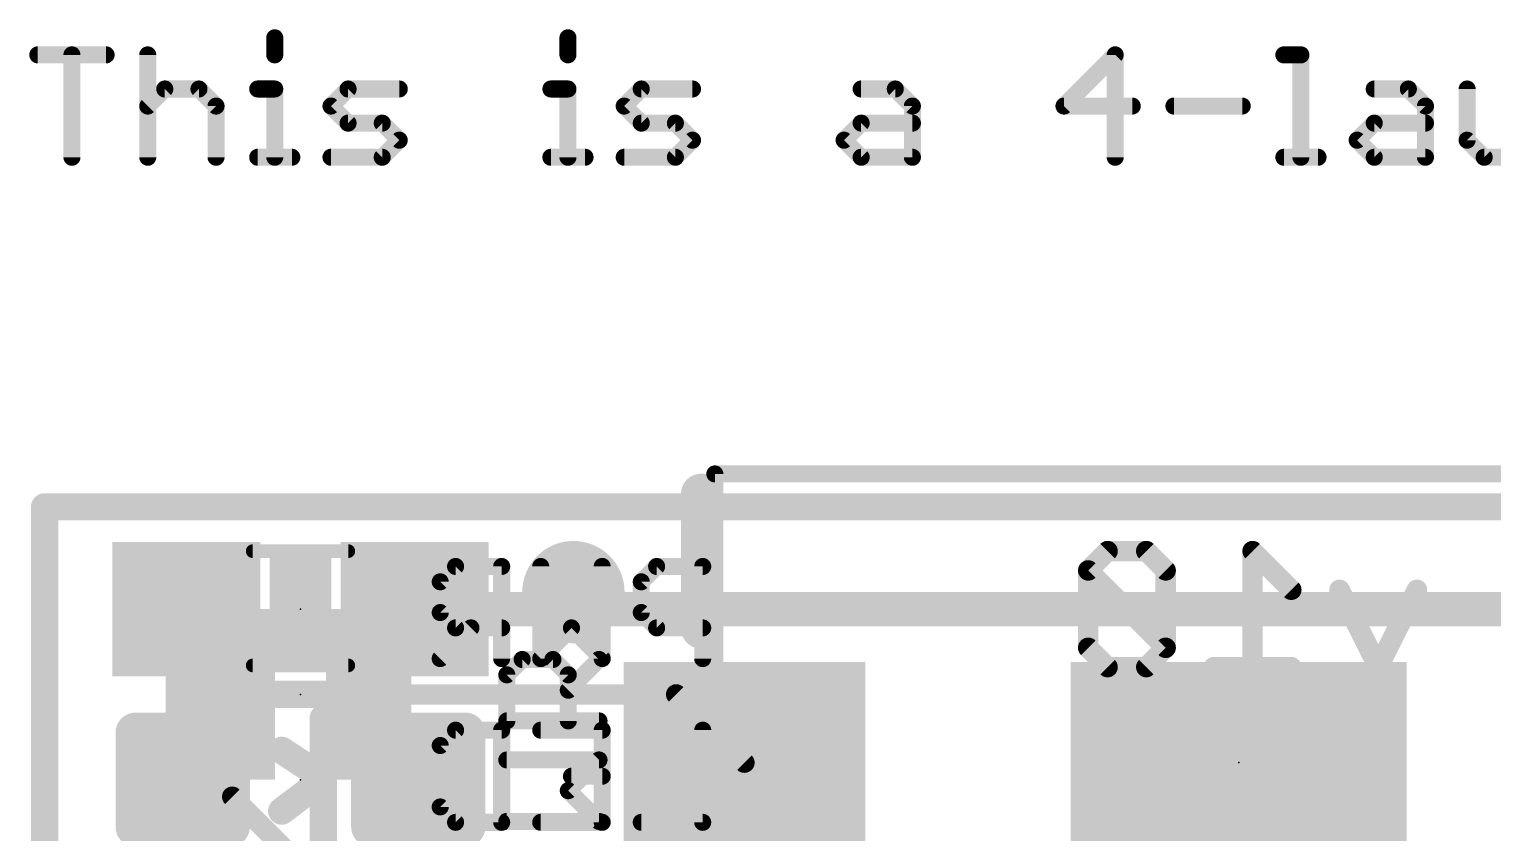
# Model space of a CAD drawing. Extents: x -33 to 74, y -20 to 37.
# Drawn here: x -0.11 to 10.78, y 30.59 to 36.58 of the extents above; entities that cross this region are included whole.
import ezdxf

# ---------------------------------------------------------------- set-up
doc = ezdxf.new("R2010")
doc.units = 0
for name, color, linetype in [('1', 12, 'CONTINUOUS'), ('16', 132, 'CONTINUOUS'), ('18', 110, 'CONTINUOUS'), ('20', 53, 'CONTINUOUS'), ('21', 41, 'CONTINUOUS'), ('22', 40, 'CONTINUOUS'), ('23', 53, 'CONTINUOUS'), ('24', 53, 'CONTINUOUS'), ('49', 253, 'CONTINUOUS'), ('51', 53, 'CONTINUOUS')]:
    doc.layers.add(name, color=color, linetype=linetype)

# ---------------------------------------------------------------- blocks, each defined once
blk = doc.blocks.new('RECT160000X160000R30')
at = {"const_width": 0.15}
blk.add_lwpolyline([(0.425, -0.35), (0.425, 0.35, 0.4142), (0.35, 0.425), (-0.35, 0.425, 0.4142), (-0.425, 0.35), (-0.425, -0.35, 0.4142), (-0.35, -0.425), (0.35, -0.425, 0.4142)], format="xyb", close=True, dxfattribs=at)
blk.add_solid([(-0.3754, -0.3754), (0.3754, -0.3754), (-0.3754, 0.3754), (0.3754, 0.3754)])
blk = doc.blocks.new('RECT')
blk.add_solid([(-0.5, -0.5), (0.5, -0.5), (-0.5, 0.5), (0.5, 0.5)])
blk = doc.blocks.new('ROUNDV')
at = {"const_width": 0.5}
blk.add_lwpolyline([(0, -0.25, 1), (0, 0.25, 1), (0, -0.25)], format="xyb", dxfattribs=at)

msp = doc.modelspace()

# ---------------------------------------------------------------- linework, layer by layer
at = {"layer": '1'}
for points, const_width in [([(3.81, 32.258), (3.937, 32.385)], 0.254), ([(4.064, 32.258), (3.937, 32.385)], 0.254), ([(1.028, 32.231), (1.055, 32.258)], 0.254), ([(2.755, 32.258), (3.81, 32.258)], 0.254), ([(15.025, 32.258), (4.064, 32.258)], 0.254), ([(1.028, 30.988), (1.028, 32.231)], 0.254), ([(5.083, 30.988), (5.21, 31.115)], 0.254), ([(5.21, 31.115), (5.21, 28.578)], 0.254), ([(2.782, 30.988), (2.782, 29.984)], 0.1524)]:
    msp.add_lwpolyline(points, dxfattribs=dict(at, const_width=const_width))
for points, const_width in [([(3.9819, 32.4299, 1), (3.8921, 32.3401)], 0.127), ([(3.9819, 32.3401, 1), (3.8921, 32.4299)], 0.127), ([(1.0999, 32.2131, 1), (1.0101, 32.3029)], 0.127), ([(2.755, 32.3215, 1), (2.755, 32.1945)], 0.127), ([(3.7651, 32.3029, 1), (3.8549, 32.2131)], 0.127), ([(3.81, 32.1945, 1), (3.81, 32.3215)], 0.127), ([(4.064, 32.3215, 1), (4.064, 32.1945)], 0.127), ([(4.0191, 32.2131, 1), (4.1089, 32.3029)], 0.127), ([(1.0915, 32.231, 1), (0.9645, 32.231)], 0.127), ([(0.9831, 32.2759, 1), (1.0729, 32.1861)], 0.127), ([(5.2735, 31.115, 1), (5.1465, 31.115)], 0.127), ([(5.2549, 31.0701, 1), (5.1651, 31.1599)], 0.127), ([(2.8201, 30.988, 1), (2.7439, 30.988)], 0.0762), ([(5.0381, 31.0329, 1), (5.1279, 30.9431)], 0.127), ([(0.9645, 30.988, 1), (1.0915, 30.988)], 0.127)]:
    msp.add_lwpolyline(points, format="xyb", dxfattribs=dict(at, const_width=const_width))
at = {"layer": '16'}
for points, const_width in [([(7.9139, 32.6905), (7.7698, 32.5465)], 0.1524), ([(8.202, 32.6905), (7.9139, 32.6905)], 0.1524), ([(8.346, 32.5465), (8.202, 32.6905)], 0.1524), ([(9.2816, 32.4024), (8.9934, 32.6905)], 0.1524), ([(8.9934, 32.6905), (8.9934, 31.8262)], 0.1524), ([(7.7698, 32.5465), (7.7698, 31.9703)], 0.1524), ([(8.346, 31.9703), (7.7698, 32.5465)], 0.1524), ([(8.346, 31.9703), (8.346, 32.5465)], 0.1524), ([(9.929, 31.8262), (9.6409, 32.4024)], 0.1524), ([(10.2171, 32.4024), (9.929, 31.8262)], 0.1524), ([(7.7698, 31.9703), (7.9139, 31.8262)], 0.1524), ([(8.202, 31.8262), (8.346, 31.9703)], 0.1524), ([(7.9139, 31.8262), (8.202, 31.8262)], 0.1524), ([(9.2816, 31.8262), (8.7053, 31.8262)], 0.1524), ([(2.286, 31.623), (1.524, 31.623)], 0.2032), ([(1.397, 31.623), (1.397, 30.861)], 0.1524), ([(2.413, 31.623), (4.702, 31.623)], 0.1524), ([(4.702, 31.623), (5.21, 31.115)], 0.1524), ([(2.413, 29.845), (1.397, 30.861)], 0.1524)]:
    msp.add_lwpolyline(points, dxfattribs=dict(at, const_width=const_width))
for points, const_width in [([(7.9139, 32.7286, 1), (7.9139, 32.6524)], 0.0762), ([(7.9408, 32.6636, 1), (7.8869, 32.7175)], 0.0762), ([(8.2289, 32.7175, 1), (8.175, 32.6636)], 0.0762), ([(8.202, 32.6524, 1), (8.202, 32.7286)], 0.0762), ([(9.0204, 32.7175, 1), (8.9665, 32.6636)], 0.0762), ([(9.0315, 32.6905, 1), (8.9553, 32.6905)], 0.0762), ([(7.8079, 32.5465, 1), (7.7317, 32.5465)], 0.0762), ([(7.7968, 32.5734, 1), (7.7429, 32.5195)], 0.0762), ([(7.7429, 32.5734, 1), (7.7968, 32.5195)], 0.0762), ([(8.3841, 32.5465, 1), (8.3079, 32.5465)], 0.0762), ([(8.3191, 32.5195, 1), (8.373, 32.5734)], 0.0762), ([(9.6749, 32.4195, 1), (9.6068, 32.3854)], 0.0762), ([(10.2512, 32.3854, 1), (10.183, 32.4195)], 0.0762), ([(9.2546, 32.3755, 1), (9.3085, 32.4294)], 0.0762), ([(7.7968, 31.9972, 1), (7.7429, 31.9433)], 0.0762), ([(8.373, 31.9433, 1), (8.3191, 31.9972)], 0.0762), ([(8.3191, 31.9433, 1), (8.373, 31.9972)], 0.0762), ([(7.7317, 31.9703, 1), (7.8079, 31.9703)], 0.0762), ([(8.3079, 31.9703, 1), (8.3841, 31.9703)], 0.0762), ([(7.9139, 31.8643, 1), (7.9139, 31.7881)], 0.0762), ([(7.8869, 31.7993, 1), (7.9408, 31.8531)], 0.0762), ([(8.175, 31.8531, 1), (8.2289, 31.7993)], 0.0762), ([(8.202, 31.7881, 1), (8.202, 31.8643)], 0.0762), ([(8.7053, 31.8643, 1), (8.7053, 31.7881)], 0.0762), ([(8.9553, 31.8262, 1), (9.0315, 31.8262)], 0.0762), ([(9.2816, 31.7881, 1), (9.2816, 31.8643)], 0.0762), ([(9.8949, 31.8432, 1), (9.963, 31.8092)], 0.0762), ([(9.8949, 31.8092, 1), (9.963, 31.8432)], 0.0762), ([(1.524, 31.6738, 1), (1.524, 31.5722)], 0.1016), ([(2.286, 31.5722, 1), (2.286, 31.6738)], 0.1016), ([(1.4351, 31.623, 1), (1.3589, 31.623)], 0.0762), ([(2.413, 31.6611, 1), (2.413, 31.5849)], 0.0762), ([(4.7289, 31.6499, 1), (4.6751, 31.5961)], 0.0762), ([(4.702, 31.5849, 1), (4.702, 31.6611)], 0.0762), ([(5.1831, 31.0881, 1), (5.2369, 31.1419)], 0.0762), ([(1.3589, 30.861, 1), (1.4351, 30.861)], 0.0762), ([(1.4239, 30.8879, 1), (1.3701, 30.8341)], 0.0762)]:
    msp.add_lwpolyline(points, format="xyb", dxfattribs=dict(at, const_width=const_width))
at = {"layer": '20', "const_width": 0.2032}
for points in [[(0, 0), (0, 33.02)], [(0, 33.02), (17.78, 33.02)]]:
    msp.add_lwpolyline(points, dxfattribs=at)
at = {"layer": '20', "const_width": 0.1016}
for points in [[(0.0508, 33.02, 1), (-0.0508, 33.02)], [(0, 33.0708, 1), (0, 32.9692)]]:
    msp.add_lwpolyline(points, format="xyb", dxfattribs=at)
at = {"layer": '21'}
for points, const_width in [([(4.89, 32.115), (4.89, 33.115)], 0.3048), ([(3.4411, 31.7689), (3.5555, 31.8833)], 0.127), ([(3.5555, 31.8833), (3.7843, 31.8833)], 0.127), ([(3.7843, 31.8833), (3.8987, 31.7689)], 0.127), ([(3.8987, 31.6545), (4.1275, 31.8833)], 0.127), ([(3.4411, 31.4257), (3.4411, 31.7689)], 0.127), ([(3.8987, 31.7689), (3.8987, 31.4257)], 0.127), ([(2.075, 31.448), (2.075, 30.988)], 0.2032), ([(4.1275, 31.4257), (3.4411, 31.4257)], 0.127), ([(2.0596, 31.0134), (1.765, 31.2064)], 0.2032), ([(4.1275, 31.1349), (3.4411, 31.1349)], 0.127), ([(3.8987, 30.9061), (4.1275, 31.1349)], 0.127), ([(2.075, 30.988), (1.765, 30.7542)], 0.2032), ([(2.075, 30.528), (2.075, 30.988)], 0.2032), ([(4.1275, 30.6773), (3.8987, 30.9061)], 0.127), ([(3.4411, 30.6773), (4.1275, 30.6773)], 0.127)]:
    msp.add_lwpolyline(points, dxfattribs=dict(at, const_width=const_width))
for points, const_width in [([(4.9662, 33.115, 1), (4.8138, 33.115)], 0.1524), ([(4.8138, 32.115, 1), (4.9662, 32.115)], 0.1524), ([(3.5555, 31.915, 1), (3.5555, 31.8515)], 0.0635), ([(3.578, 31.8608, 1), (3.5331, 31.9057)], 0.0635), ([(3.8068, 31.9057, 1), (3.7619, 31.8608)], 0.0635), ([(3.7843, 31.8515, 1), (3.7843, 31.915)], 0.0635), ([(4.15, 31.8608, 1), (4.105, 31.9057)], 0.0635), ([(3.4729, 31.7689, 1), (3.4094, 31.7689)], 0.0635), ([(3.4187, 31.7913, 1), (3.4636, 31.7464)], 0.0635), ([(3.9305, 31.7689, 1), (3.867, 31.7689)], 0.0635), ([(3.8763, 31.7464, 1), (3.9212, 31.7913)], 0.0635), ([(3.8763, 31.677, 1), (3.9212, 31.632)], 0.0635), ([(2.1258, 31.448, 1), (2.0242, 31.448)], 0.1016), ([(3.4411, 31.4575, 1), (3.4411, 31.394)], 0.0635), ([(4.1275, 31.394, 1), (4.1275, 31.4575)], 0.0635), ([(3.4094, 31.4257, 1), (3.4729, 31.4257)], 0.0635), ([(3.867, 31.4257, 1), (3.9305, 31.4257)], 0.0635), ([(1.7928, 31.2489, 1), (1.7372, 31.1639)], 0.1016), ([(3.4411, 31.1666, 1), (3.4411, 31.1031)], 0.0635), ([(4.15, 31.1124, 1), (4.105, 31.1573)], 0.0635), ([(4.1275, 31.1031, 1), (4.1275, 31.1666)], 0.0635), ([(2.1258, 30.988, 1), (2.0242, 30.988)], 0.1016), ([(2.0318, 30.9709, 1), (2.0874, 31.0559)], 0.1016), ([(2.1056, 30.9474, 1), (2.0444, 31.0286)], 0.1016), ([(2.0242, 30.988, 1), (2.1258, 30.988)], 0.1016), ([(3.9212, 30.9285, 1), (3.8763, 30.8836)], 0.0635), ([(3.8763, 30.9285, 1), (3.9212, 30.8836)], 0.0635), ([(1.7344, 30.7948, 1), (1.7956, 30.7136)], 0.1016), ([(3.4411, 30.709, 1), (3.4411, 30.6455)], 0.0635), ([(4.105, 30.6548, 1), (4.15, 30.6997)], 0.0635), ([(4.1275, 30.6455, 1), (4.1275, 30.709)], 0.0635)]:
    msp.add_lwpolyline(points, format="xyb", dxfattribs=dict(at, const_width=const_width))
at = {"layer": '22', "const_width": 0.127}
for points in [[(3.0595, 32.5761), (2.9451, 32.4617)], [(3.4027, 32.5761), (3.0595, 32.5761)], [(3.4027, 31.8897), (3.4027, 32.5761)], [(3.6935, 31.8897), (3.6935, 32.5761)], [(4.1511, 32.5761), (4.1511, 31.8897)], [(4.5564, 32.5761), (4.442, 32.4617)], [(4.8995, 32.5761), (4.5564, 32.5761)], [(4.8995, 31.8897), (4.8995, 32.5761)], [(2.9451, 32.4617), (2.9451, 32.2329)], [(4.442, 32.4617), (4.442, 32.2329)], [(2.9451, 32.2329), (3.0595, 32.1185)], [(4.442, 32.2329), (4.5564, 32.1185)], [(3.1739, 32.1185), (2.9451, 31.8897)], [(3.0595, 32.1185), (3.4027, 32.1185)], [(3.9223, 32.1185), (3.6935, 31.8897)], [(4.1511, 31.8897), (3.9223, 32.1185)], [(4.5564, 32.1185), (4.8995, 32.1185)], [(2.9451, 31.2425), (3.0595, 31.3569)], [(3.0595, 31.3569), (3.4027, 31.3569)], [(3.4027, 31.3569), (3.4027, 30.6705)], [(3.6935, 31.3569), (4.1511, 31.3569)], [(4.1511, 31.3569), (4.1511, 30.6705)], [(4.8995, 31.3569), (4.8995, 30.6705)], [(2.9451, 30.7849), (2.9451, 31.2425)], [(4.1511, 31.0137), (3.9223, 31.0137)], [(3.0595, 30.6705), (2.9451, 30.7849)], [(3.4027, 30.6705), (3.0595, 30.6705)], [(4.1511, 30.6705), (3.6935, 30.6705)], [(4.8995, 30.6705), (4.442, 30.6705)]]:
    msp.add_lwpolyline(points, dxfattribs=at)
at = {"layer": '22', "const_width": 0.0635}
for points in [[(3.0595, 32.6078, 1), (3.0595, 32.5443)], [(3.082, 32.5536, 1), (3.0371, 32.5985)], [(3.4345, 32.5761, 1), (3.371, 32.5761)], [(3.4027, 32.5443, 1), (3.4027, 32.6078)], [(3.7253, 32.5761, 1), (3.6618, 32.5761)], [(4.1829, 32.5761, 1), (4.1194, 32.5761)], [(4.5564, 32.6078, 1), (4.5564, 32.5443)], [(4.5788, 32.5536, 1), (4.5339, 32.5985)], [(4.9313, 32.5761, 1), (4.8678, 32.5761)], [(4.8995, 32.5443, 1), (4.8995, 32.6078)], [(2.9769, 32.4617, 1), (2.9134, 32.4617)], [(2.9227, 32.4841, 1), (2.9676, 32.4392)], [(4.4737, 32.4617, 1), (4.4102, 32.4617)], [(4.4195, 32.4841, 1), (4.4644, 32.4392)], [(2.9676, 32.2553, 1), (2.9227, 32.2104)], [(2.9134, 32.2329, 1), (2.9769, 32.2329)], [(4.4102, 32.2329, 1), (4.4737, 32.2329)], [(4.4644, 32.2553, 1), (4.4195, 32.2104)], [(3.0595, 32.1502, 1), (3.0595, 32.0867)], [(3.0371, 32.096, 1), (3.082, 32.1409)], [(3.1964, 32.096, 1), (3.1515, 32.1409)], [(3.4027, 32.0867, 1), (3.4027, 32.1502)], [(3.9448, 32.1409, 1), (3.8999, 32.096)], [(3.9448, 32.096, 1), (3.8999, 32.1409)], [(4.5564, 32.1502, 1), (4.5564, 32.0867)], [(4.5339, 32.096, 1), (4.5788, 32.1409)], [(4.8995, 32.0867, 1), (4.8995, 32.1502)], [(2.9227, 31.9122, 1), (2.9676, 31.8672)], [(3.6711, 31.9122, 1), (3.716, 31.8672)], [(4.1287, 31.8672, 1), (4.1736, 31.9122)], [(3.371, 31.8897, 1), (3.4345, 31.8897)], [(3.6618, 31.8897, 1), (3.7253, 31.8897)], [(4.1194, 31.8897, 1), (4.1829, 31.8897)], [(4.8678, 31.8897, 1), (4.9313, 31.8897)], [(3.0595, 31.3886, 1), (3.0595, 31.3251)], [(3.082, 31.3344, 1), (3.0371, 31.3793)], [(3.4345, 31.3569, 1), (3.371, 31.3569)], [(3.4027, 31.3251, 1), (3.4027, 31.3886)], [(3.6935, 31.3886, 1), (3.6935, 31.3251)], [(4.1829, 31.3569, 1), (4.1194, 31.3569)], [(4.1511, 31.3251, 1), (4.1511, 31.3886)], [(4.9313, 31.3569, 1), (4.8678, 31.3569)], [(2.9769, 31.2425, 1), (2.9134, 31.2425)], [(2.9227, 31.2649, 1), (2.9676, 31.22)], [(3.9223, 31.0454, 1), (3.9223, 30.9819)], [(4.1511, 30.9819, 1), (4.1511, 31.0454)], [(2.9676, 30.8073, 1), (2.9227, 30.7624)], [(2.9134, 30.7849, 1), (2.9769, 30.7849)], [(3.0595, 30.7022, 1), (3.0595, 30.6388)], [(3.4027, 30.6388, 1), (3.4027, 30.7022)], [(3.6935, 30.7022, 1), (3.6935, 30.6388)], [(4.1511, 30.6388, 1), (4.1511, 30.7022)], [(4.442, 30.7022, 1), (4.442, 30.6388)], [(4.8995, 30.6388, 1), (4.8995, 30.7022)], [(3.0371, 30.648, 1), (3.082, 30.693)], [(3.371, 30.6705, 1), (3.4345, 30.6705)], [(4.1194, 30.6705, 1), (4.1829, 30.6705)], [(4.8678, 30.6705, 1), (4.9313, 30.6705)]]:
    msp.add_lwpolyline(points, format="xyb", dxfattribs=at)
at = {"layer": '23'}
for p in [(1.905, 32.258), (8.89, 31.115), (1.905, 30.988)]:
    msp.add_point(p, dxfattribs=at)
at = {"layer": '24'}
msp.add_point((1.905, 31.623), dxfattribs=at)
at = {"layer": '49', "const_width": 0.0635}
for points in [[(4.99, 33.2968, 1), (4.99, 33.2332)], [(5.0217, 33.265, 1), (4.9583, 33.265)]]:
    msp.add_lwpolyline(points, format="xyb", dxfattribs=at)
at = {"layer": '49', "const_width": 0.127}
for points in [[(12.79, 33.265), (4.99, 33.265)], [(4.99, 28.265), (4.99, 33.265)]]:
    msp.add_lwpolyline(points, dxfattribs=at)
at = {"layer": '51'}
for points, const_width in [([(1.7134, 36.5133), (1.7134, 36.3862)], 0.127), ([(3.8963, 36.5133), (3.8963, 36.3862)], 0.127), ([(-0.0509, 36.3862), (0.4576, 36.3862)], 0.127), ([(0.2033, 35.6235), (0.2033, 36.3862)], 0.127), ([(0.7677, 36.3862), (0.7677, 35.6235)], 0.127), ([(7.9705, 36.3862), (7.5892, 36.0048)], 0.127), ([(7.9705, 35.6235), (7.9705, 36.3862)], 0.127), ([(9.2263, 36.3862), (9.3535, 36.3862)], 0.127), ([(9.3535, 36.3862), (9.3535, 35.6235)], 0.127), ([(0.7677, 36.0048), (0.8948, 36.1319)], 0.127), ([(0.8948, 36.1319), (1.149, 36.1319)], 0.127), ([(1.149, 36.1319), (1.2761, 36.0048)], 0.127), ([(1.5863, 36.1319), (1.7134, 36.1319)], 0.127), ([(1.7134, 36.1319), (1.7134, 35.6235)], 0.127), ([(2.132, 36.0048), (2.2591, 36.1319)], 0.127), ([(2.2591, 36.1319), (2.6404, 36.1319)], 0.127), ([(3.7692, 36.1319), (3.8963, 36.1319)], 0.127), ([(3.8963, 36.1319), (3.8963, 35.6235)], 0.127), ([(4.3149, 36.0048), (4.442, 36.1319)], 0.127), ([(4.442, 36.1319), (4.8233, 36.1319)], 0.127), ([(6.0791, 36.1319), (6.3334, 36.1319)], 0.127), ([(6.3334, 36.1319), (6.4605, 36.0048)], 0.127), ([(9.8992, 36.1319), (10.1534, 36.1319)], 0.127), ([(10.1534, 36.1319), (10.2805, 36.0048)], 0.127), ([(10.5906, 36.1319), (10.5906, 35.7506)], 0.127), ([(1.2761, 36.0048), (1.2761, 35.6235)], 0.127), ([(2.2591, 35.8777), (2.132, 36.0048)], 0.127), ([(4.442, 35.8777), (4.3149, 36.0048)], 0.127), ([(6.4605, 36.0048), (6.4605, 35.6235)], 0.127), ([(7.5892, 36.0048), (8.0976, 36.0048)], 0.127), ([(8.4078, 36.0048), (8.9162, 36.0048)], 0.127), ([(10.2805, 36.0048), (10.2805, 35.6235)], 0.127), ([(2.5133, 35.8777), (2.2591, 35.8777)], 0.127), ([(2.6404, 35.7506), (2.5133, 35.8777)], 0.127), ([(4.6962, 35.8777), (4.442, 35.8777)], 0.127), ([(4.8233, 35.7506), (4.6962, 35.8777)], 0.127), ([(5.952, 35.7506), (6.0791, 35.8777)], 0.127), ([(6.0791, 35.8777), (6.4605, 35.8777)], 0.127), ([(9.7721, 35.7506), (9.8992, 35.8777)], 0.127), ([(9.8992, 35.8777), (10.2805, 35.8777)], 0.127), ([(2.5133, 35.6235), (2.6404, 35.7506)], 0.127), ([(4.6962, 35.6235), (4.8233, 35.7506)], 0.127), ([(6.0791, 35.6235), (5.952, 35.7506)], 0.127), ([(9.8992, 35.6235), (9.7721, 35.7506)], 0.127), ([(10.5906, 35.7506), (10.7177, 35.6235)], 0.127), ([(1.5863, 35.6235), (1.8405, 35.6235)], 0.127), ([(2.132, 35.6235), (2.5133, 35.6235)], 0.127), ([(3.7692, 35.6235), (4.0234, 35.6235)], 0.127), ([(4.3149, 35.6235), (4.6962, 35.6235)], 0.127), ([(6.4605, 35.6235), (6.0791, 35.6235)], 0.127), ([(9.2263, 35.6235), (9.4806, 35.6235)], 0.127), ([(10.2805, 35.6235), (9.8992, 35.6235)], 0.127), ([(10.7177, 35.6235), (11.0991, 35.6235)], 0.127), ([(1.549, 32.69), (2.261, 32.69)], 0.1016), ([(1.549, 31.839), (2.261, 31.839)], 0.1016)]:
    msp.add_lwpolyline(points, dxfattribs=dict(at, const_width=const_width))
for points, const_width in [([(1.7451, 36.5133, 1), (1.6816, 36.5133)], 0.0635), ([(3.928, 36.5133, 1), (3.8645, 36.5133)], 0.0635), ([(-0.0509, 36.4179, 1), (-0.0509, 36.3544)], 0.0635), ([(0.2351, 36.3862, 1), (0.1716, 36.3862)], 0.0635), ([(0.4576, 36.3544, 1), (0.4576, 36.4179)], 0.0635), ([(0.7995, 36.3862, 1), (0.736, 36.3862)], 0.0635), ([(1.6816, 36.3862, 1), (1.7451, 36.3862)], 0.0635), ([(3.8645, 36.3862, 1), (3.928, 36.3862)], 0.0635), ([(8.0023, 36.3862, 1), (7.9388, 36.3862)], 0.0635), ([(7.993, 36.3637, 1), (7.9481, 36.4086)], 0.0635), ([(9.2263, 36.4179, 1), (9.2263, 36.3544)], 0.0635), ([(9.3852, 36.3862, 1), (9.3217, 36.3862)], 0.0635), ([(9.3535, 36.3544, 1), (9.3535, 36.4179)], 0.0635), ([(0.8948, 36.1637, 1), (0.8948, 36.1002)], 0.0635), ([(0.9173, 36.1095, 1), (0.8724, 36.1544)], 0.0635), ([(1.1715, 36.1544, 1), (1.1266, 36.1095)], 0.0635), ([(1.149, 36.1002, 1), (1.149, 36.1637)], 0.0635), ([(1.5863, 36.1637, 1), (1.5863, 36.1002)], 0.0635), ([(1.7451, 36.1319, 1), (1.6816, 36.1319)], 0.0635), ([(1.7134, 36.1002, 1), (1.7134, 36.1637)], 0.0635), ([(2.2591, 36.1637, 1), (2.2591, 36.1002)], 0.0635), ([(2.2816, 36.1095, 1), (2.2367, 36.1544)], 0.0635), ([(2.6404, 36.1002, 1), (2.6404, 36.1637)], 0.0635), ([(3.7692, 36.1637, 1), (3.7692, 36.1002)], 0.0635), ([(3.928, 36.1319, 1), (3.8645, 36.1319)], 0.0635), ([(3.8963, 36.1002, 1), (3.8963, 36.1637)], 0.0635), ([(4.442, 36.1637, 1), (4.442, 36.1002)], 0.0635), ([(4.4644, 36.1095, 1), (4.4195, 36.1544)], 0.0635), ([(4.8233, 36.1002, 1), (4.8233, 36.1637)], 0.0635), ([(6.0791, 36.1637, 1), (6.0791, 36.1002)], 0.0635), ([(6.3558, 36.1544, 1), (6.3109, 36.1095)], 0.0635), ([(6.3334, 36.1002, 1), (6.3334, 36.1637)], 0.0635), ([(9.8992, 36.1637, 1), (9.8992, 36.1002)], 0.0635), ([(10.1758, 36.1544, 1), (10.1309, 36.1095)], 0.0635), ([(10.1534, 36.1002, 1), (10.1534, 36.1637)], 0.0635), ([(10.6224, 36.1319, 1), (10.5589, 36.1319)], 0.0635), ([(1.3079, 36.0048, 1), (1.2444, 36.0048)], 0.0635), ([(2.1545, 36.0273, 1), (2.1095, 35.9824)], 0.0635), ([(4.3373, 36.0273, 1), (4.2924, 35.9824)], 0.0635), ([(6.4922, 36.0048, 1), (6.4287, 36.0048)], 0.0635), ([(7.5892, 36.0366, 1), (7.5892, 35.9731)], 0.0635), ([(8.0976, 35.9731, 1), (8.0976, 36.0366)], 0.0635), ([(8.4078, 36.0366, 1), (8.4078, 35.9731)], 0.0635), ([(8.9162, 35.9731, 1), (8.9162, 36.0366)], 0.0635), ([(10.3122, 36.0048, 1), (10.2487, 36.0048)], 0.0635), ([(0.7453, 36.0273, 1), (0.7902, 35.9824)], 0.0635), ([(1.2537, 35.9824, 1), (1.2986, 36.0273)], 0.0635), ([(2.1095, 36.0273, 1), (2.1545, 35.9824)], 0.0635), ([(4.2924, 36.0273, 1), (4.3373, 35.9824)], 0.0635), ([(6.438, 35.9824, 1), (6.4829, 36.0273)], 0.0635), ([(7.5667, 36.0273, 1), (7.6116, 35.9824)], 0.0635), ([(10.258, 35.9824, 1), (10.3029, 36.0273)], 0.0635), ([(2.2591, 35.9095, 1), (2.2591, 35.846)], 0.0635), ([(2.2367, 35.8553, 1), (2.2816, 35.9002)], 0.0635), ([(2.5358, 35.9002, 1), (2.4909, 35.8553)], 0.0635), ([(2.5133, 35.846, 1), (2.5133, 35.9095)], 0.0635), ([(4.442, 35.9095, 1), (4.442, 35.846)], 0.0635), ([(4.4195, 35.8553, 1), (4.4644, 35.9002)], 0.0635), ([(4.7187, 35.9002, 1), (4.6737, 35.8553)], 0.0635), ([(4.6962, 35.846, 1), (4.6962, 35.9095)], 0.0635), ([(6.0791, 35.9095, 1), (6.0791, 35.846)], 0.0635), ([(6.1016, 35.8553, 1), (6.0567, 35.9002)], 0.0635), ([(6.4605, 35.846, 1), (6.4605, 35.9095)], 0.0635), ([(9.8992, 35.9095, 1), (9.8992, 35.846)], 0.0635), ([(9.9216, 35.8553, 1), (9.8767, 35.9002)], 0.0635), ([(10.2805, 35.846, 1), (10.2805, 35.9095)], 0.0635), ([(2.6629, 35.7282, 1), (2.618, 35.7731)], 0.0635), ([(2.618, 35.7282, 1), (2.6629, 35.7731)], 0.0635), ([(4.8458, 35.7282, 1), (4.8009, 35.7731)], 0.0635), ([(4.8009, 35.7282, 1), (4.8458, 35.7731)], 0.0635), ([(5.9745, 35.7731, 1), (5.9296, 35.7282)], 0.0635), ([(5.9296, 35.7731, 1), (5.9745, 35.7282)], 0.0635), ([(9.7945, 35.7731, 1), (9.7496, 35.7282)], 0.0635), ([(9.7496, 35.7731, 1), (9.7945, 35.7282)], 0.0635), ([(10.5589, 35.7506, 1), (10.6224, 35.7506)], 0.0635), ([(10.6131, 35.7731, 1), (10.5682, 35.7282)], 0.0635), ([(0.1716, 35.6235, 1), (0.2351, 35.6235)], 0.0635), ([(0.736, 35.6235, 1), (0.7995, 35.6235)], 0.0635), ([(1.2444, 35.6235, 1), (1.3079, 35.6235)], 0.0635), ([(1.5863, 35.6553, 1), (1.5863, 35.5917)], 0.0635), ([(1.6816, 35.6235, 1), (1.7451, 35.6235)], 0.0635), ([(1.8405, 35.5917, 1), (1.8405, 35.6553)], 0.0635), ([(2.132, 35.6553, 1), (2.132, 35.5917)], 0.0635), ([(2.4909, 35.646, 1), (2.5358, 35.601)], 0.0635), ([(2.5133, 35.5917, 1), (2.5133, 35.6553)], 0.0635), ([(3.7692, 35.6553, 1), (3.7692, 35.5917)], 0.0635), ([(3.8645, 35.6235, 1), (3.928, 35.6235)], 0.0635), ([(4.0234, 35.5917, 1), (4.0234, 35.6553)], 0.0635), ([(4.3149, 35.6553, 1), (4.3149, 35.5917)], 0.0635), ([(4.6737, 35.646, 1), (4.7187, 35.601)], 0.0635), ([(4.6962, 35.5917, 1), (4.6962, 35.6553)], 0.0635), ([(6.0791, 35.6553, 1), (6.0791, 35.5917)], 0.0635), ([(6.0567, 35.601, 1), (6.1016, 35.646)], 0.0635), ([(6.4287, 35.6235, 1), (6.4922, 35.6235)], 0.0635), ([(6.4605, 35.5917, 1), (6.4605, 35.6553)], 0.0635), ([(7.9388, 35.6235, 1), (8.0023, 35.6235)], 0.0635), ([(9.2263, 35.6553, 1), (9.2263, 35.5917)], 0.0635), ([(9.3217, 35.6235, 1), (9.3852, 35.6235)], 0.0635), ([(9.4806, 35.5917, 1), (9.4806, 35.6553)], 0.0635), ([(9.8992, 35.6553, 1), (9.8992, 35.5917)], 0.0635), ([(9.8767, 35.601, 1), (9.9216, 35.646)], 0.0635), ([(10.2487, 35.6235, 1), (10.3122, 35.6235)], 0.0635), ([(10.2805, 35.5917, 1), (10.2805, 35.6553)], 0.0635), ([(10.7177, 35.6553, 1), (10.7177, 35.5917)], 0.0635), ([(10.6953, 35.601, 1), (10.7402, 35.646)], 0.0635), ([(1.549, 32.7154, 1), (1.549, 32.6646)], 0.0508), ([(2.261, 32.6646, 1), (2.261, 32.7154)], 0.0508), ([(1.549, 31.8644, 1), (1.549, 31.8136)], 0.0508), ([(2.261, 31.8136, 1), (2.261, 31.8644)], 0.0508)]:
    msp.add_lwpolyline(points, format="xyb", dxfattribs=dict(at, const_width=const_width))

# ---------------------------------------------------------------- block references
at = {"layer": '1', "xscale": 1.1}
for p in [(1.055, 32.258), (2.755, 32.258)]:
    msp.add_blockref('RECT', p, dxfattribs=at)
at = {"layer": '1', "xscale": 1.5, "rotation": 270}
for p, yscale in [((5.21, 31.115), 1.8), ((8.89, 31.115), 2.5)]:
    msp.add_blockref('RECT', p, dxfattribs=dict(at, yscale=yscale))
at = {"layer": '1', "rotation": 270}
for p in [(1.028, 30.988), (2.782, 30.988)]:
    msp.add_blockref('RECT160000X160000R30', p, dxfattribs=at)
at = {"layer": '16', "xscale": 0.635, "yscale": 1.27, "rotation": 180}
for p in [(1.397, 31.623), (2.413, 31.623)]:
    msp.add_blockref('RECT', p, dxfattribs=at)
at = {"layer": '18', "xscale": 0.762, "yscale": 0.762}
for p in [(3.937, 32.385), (3.937, 32.385), (5.21, 31.115), (5.21, 31.115), (8.89, 31.115), (8.89, 31.115)]:
    msp.add_blockref('ROUNDV', p, dxfattribs=at)
at = {"layer": '21', "xscale": 0.4572, "yscale": 0.762}
msp.add_blockref('RECT', (1.905, 32.258), dxfattribs=at)
at = {"layer": '51', "xscale": 0.5001, "yscale": 0.95}
for p in [(1.3169, 32.2631), (2.4853, 32.2631)]:
    msp.add_blockref('RECT', p, dxfattribs=at)

doc.saveas('drawing.dxf')
